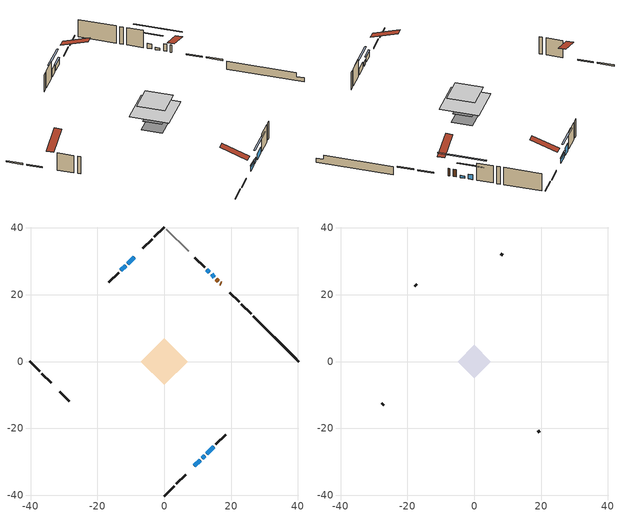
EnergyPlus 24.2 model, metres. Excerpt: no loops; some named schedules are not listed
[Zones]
conditioned space
 floor outside (Floor1 construction): -3.31,0 0,3.31 3.31,0 0,-3.31 z1.04
 floor adiabatic (AdiabaticFloorConstruction): -7,0 0,7 7,0 0,-7 z3.48
 floor foundation (Slab1 construction): -3.74,0 0,3.74 3.74,0 0,-3.74 z-1.25
 wall outside (RimJoist1 construction): 0,-40.28 2.96,-37.32 / -40.28,0 -37.32,-2.96 / 0,40.28 -2.96,37.32 / 26.05,14.23 23.09,17.19 z1.04:1.34
 wall outside (RimJoist2 construction): 3.62,-36.66 6.4,-33.88 / -36.66,-3.62 -33.88,-6.4 / -3.62,36.66 -6.4,33.88 / 22.43,17.85 19.65,20.63 z1.04:1.34
 wall outside (AdiabaticWallConstruction 1): 17.05,23.23 16.84,23.44 / 16.18,24.1 15.65,24.63 z1.04:3.07
 wall outside (AdiabaticWallConstruction): -8.99,31.28 -10.94,29.34 z1.04:2.46; 14.99,25.29 14.2,26.08 z1.04:1.65; 8.99,-31.28 10.72,-29.56 / 13.54,26.74 12.75,27.53 z1.04:2.41; 11.38,-28.9 12.06,-28.22 z1.04:2.26; -11.59,28.69 -12.99,27.29 z1.04:3.17; 12.72,-27.56 14.8,-25.48 z1.04:2.67
 wall outside (Wall1 construction): 15.46,-24.82 18.36,-21.92 / -31.28,-9 -28.38,-11.9 / -13.65,26.63 -16.55,23.72 / 12.09,28.19 9.19,31.09 z1.04:5.92
 wall foundation (FoundationWall1 construction): 26.7,13.58,-1.25 26.7,13.58,1.04 38.92,1.36,1.04 38.92,1.36,-0.12 40.28,0,-0.12 40.28,0,-1.25
 wall adiabatic (Wall4 construction): 7.31,32.96 0.66,39.62 z1.04:5.92
 window (WindowConstruction): -9,31.28 -10.94,29.34 z1.04:2.46
 window (WindowConstruction 6): 14.99,25.29 14.2,26.08 z1.04:1.65
 window (WindowConstruction 1): 9,-31.28 10.72,-29.56 z1.04:2.41
 window (WindowConstruction 5): 11.38,-28.9 12.06,-28.22 z1.04:2.26
 window (WindowConstruction 2): 13.54,26.74 12.75,27.53 z1.04:2.41
 window (WindowConstruction 3): -11.59,28.69 -12.99,27.29 z1.04:3.17
 window (WindowConstruction 4): 12.72,-27.56 14.8,-25.48 z1.04:2.66
 door (Door): 17.05,23.23 16.84,23.44 z1.04:3.07
 door (Door 1): 16.18,24.1 15.65,24.63 z1.04:3.07
 ceiling adiabatic (AdiabaticFloorConstruction): 0,-7 7,0 0,7 -7,0 z3.48
attic - vented
 floor to conditioned space (Floor2 construction Reversed): -4.99,0 0,4.99 4.99,0 0,-4.99 z5.92
 wall outside (Wall3 construction): 19.02,-21.26 19.58,-20.7 / -27.72,-12.56 -27.16,-13.12 / -17.21,23.07 -17.77,22.51 / 8.53,31.75 7.97,32.31 z1.04:5.92
 roof outside (Roof1 construction): 8.34,-31.94,5.92 3.47,-27.08,8.21 2.19,-28.36,8.21 7.06,-33.22,5.92; -31.94,-8.34,5.92 -27.08,-3.47,8.21 -28.36,-2.19,8.21 -33.22,-7.06,5.92; -8.34,31.94,5.92 -3.47,27.08,8.21 -2.19,28.36,8.21 -7.06,33.22,5.92; 17.71,22.57,5.92 12.84,17.71,8.21 14.13,16.42,8.21 18.99,21.29,5.92
shading: -11.15,29.13 -8.78,31.49 -9,31.71 -11.36,29.34 z2.76; 10.32,29.96 18.87,21.41 19.08,21.62 10.53,30.17 z7.14; 10.93,-29.35 8.78,-31.49 9,-31.71 11.14,-29.56 z2.71; 10.81,29.47 15.48,24.8 15.69,25.01 11.02,29.68 z5.15; -14.93,25.35 -9.65,30.62 -9.87,30.84 -15.14,25.56 z5.91; 16.74,-23.54 10.78,-29.5 10.99,-29.71 16.95,-23.75 z5.4
[Building]
Building 1: Terrain=Suburbs
[Site:Location]
Montreal Intl AP_QC: Latitude {deg}=45.47; Longitude {deg}=-73.74; Time Zone {hr}=-5; Elevation {m}=36; Keep Site Location Information=Yes
[Site:GroundTemperature:Shallow]
2.07863, -0.316383, -0.508184, 0.628371, 5.19101, 9.73239, 13.6695, 16.1636, 16.3755, 14.347, 10.5102, 6.10817
[Site:WaterMainsTemperature]
Calculation Method=Schedule; Temperature Schedule=mains temperature schedule
[Material] Roughness=Rough; Thermal Absorptance=0.9
Name | Thickness {m} | Conductivity {W/m-K} | Density {kg/m3} | Specific Heat {J/kg-K} | Solar Absorptance | Visible Absorptance
asphalt or fiberglass shingles | 0.00635 | 0.162714 | 1121.4 | 1465.45 | 0.4 | 0.4
ceiling loosefill ins | 0.254 | 0.0480833 | 16.02 | 1046.75 | 0.7 | 0.7
ceiling stud and cavity | 0.1397 | 0.0961662 | 65.682 | 1177.47 | 0.7 | 0.7
concrete 4.0 in. | 0.1016 | 1.803125 | 2242.8 | 837.4 | 0.7 | 0.7
concrete 8.0 in. | 0.2032 | 1.803125 | 2242.8 | 837.4 | 0.7 | 0.7
door material | 0.04445 | 0.0451087 | 512.64 | 1214.23 | 0.7 | 0.7
exterior vertical ins | 0.0457286 | 0.029427 | 32.04 | 1214.23 | 0.7 | 0.7
floor covering | 0.0127 | 0.0433444 | 54.468 | 1339.84 | 0.6 | 0.6
floor rigid ins; rim joist rigid ins; wall rigid ins | 0.051816 | 0.029427 | 32.04 | 1214.23 | 0.7 | 0.7
floor rigid ins 1; wall rigid ins 2 | 0.512978 | 0.029427 | 32.04 | 1214.23 | 0.7 | 0.7
floor stud and cavity | 0.1397 | 0.10195 | 92.3553 | 1139.71 | 0.7 | 0.7
floor stud and cavity 1 | 0.1397 | 1.75129 | 37.0049 | 1207.88 | 0.7 | 0.7
furniture material conditioned space 1 | 0.1524 | 0.115458 | 640.8 | 1214.23 | 0.6 | 0.6
gypsum board | 0.0127 | 0.160291 | 801 | 837.4 | 0.6 | 0.6
gypsum board 1 | 0.0127 | 0.160291 | 801 | 837.4 | 0.7 | 0.7
osb sheathing 0.5 in. | 0.0127 | 0.115458 | 512.64 | 1214.23 | 0.7 | 0.7
osb sheathing 0.75 in. | 0.01905 | 0.115458 | 512.64 | 1214.23 | 0.7 | 0.7
osb sheathing 2.0 in. | 0.0508 | 0.115458 | 512.64 | 1214.23 | 0.7 | 0.7
rim joist stud and cavity | 0.0508 | 0.0407152 | 125.044 | 1163.47 | 0.6 | 0.6
rim joist stud and cavity 1 | 0.0508 | 0.044277 | 125.044 | 1163.47 | 0.6 | 0.6
wall rigid ins 1 | 0.051816 | 0.029427 | 32.04 | 1214.23 | 0.4 | 0.4
wall stud and cavity | 0.1397 | 0.215597 | 139.0536 | 1170.24 | 0.7 | 0.7
wall stud and cavity 1 | 0.0889 | 6.9971 | 50.32683 | 1063.81 | 0.6 | 0.6
wall stud and cavity 2 | 0.1397 | 0.172273 | 139.0536 | 1170.24 | 0.7 | 0.7
wall stud and cavity 3 | 0.0889 | 0.380278 | 52.3479 | 1209.89 | 0.7 | 0.7
wall stud and cavity 4 | 0.0889 | 0.391764 | 83.0341 | 1211.67 | 0.7 | 0.7
wood siding | 0.0254 | 0.102417 | 544.68 | 1172.36 | 0.4 | 0.4
wood siding 1 | 0.00254 | 0.102417 | 544.68 | 1172.36 | 0.4 | 0.4
wood siding 2; wood siding 3; wood siding 4 | 0.0254 | 0.102417 | 544.68 | 1172.36 | 0.7 | 0.7
[WindowMaterial:SimpleGlazingSystem]
Name | U-Factor {W/m2-K} | Solar Heat Gain Coefficient
WindowMaterial | 2.921331 | 0.62
WindowMaterial 1 | 2.95653 | 0.57
WindowMaterial 2 | 2.93382 | 0.6
WindowMaterial 3 | 2.890102 | 0.66
WindowMaterial 4 | 2.88953 | 0.67
WindowMaterial 5 | 2.949721 | 0.64
WindowMaterial 6 | 3.023535 | 0.49
[Construction]
AdiabaticFloorConstruction: floor stud and cavity 1, floor rigid ins 1, osb sheathing 0.75 in., floor covering
AdiabaticWallConstruction: wood siding 3, wall rigid ins 2, wall stud and cavity 3, gypsum board
AdiabaticWallConstruction 1: wood siding 4, wall rigid ins 2, wall stud and cavity 3, gypsum board
Door; Door 1: door material
Floor1 construction: floor stud and cavity, floor rigid ins, osb sheathing 0.75 in., floor covering
Floor2 construction Reversed: gypsum board, ceiling stud and cavity, ceiling loosefill ins
FoundationWall1 construction: concrete 8.0 in., gypsum board 1
furniture construction conditioned space 1: furniture material conditioned space 1
PartitionWallConstruction: gypsum board, wall stud and cavity 4, gypsum board
RimJoist1 construction: wood siding 2, rim joist rigid ins, osb sheathing 2.0 in., rim joist stud and cavity
RimJoist2 construction: wood siding 2, rim joist rigid ins, osb sheathing 2.0 in., rim joist stud and cavity 1
Roof1 construction: asphalt or fiberglass shingles
Slab1 construction: concrete 4.0 in.
Wall1 construction: wood siding, wall rigid ins, osb sheathing 0.5 in., wall stud and cavity, gypsum board
Wall3 construction: wood siding 1, wall stud and cavity 1
Wall4 construction: wall rigid ins 1, osb sheathing 0.5 in., wall stud and cavity 2, gypsum board
WindowConstruction: WindowMaterial
WindowConstruction 1: WindowMaterial 1
WindowConstruction 2: WindowMaterial 2
WindowConstruction 3: WindowMaterial 3
WindowConstruction 4: WindowMaterial 4
WindowConstruction 5: WindowMaterial 5
WindowConstruction 6: WindowMaterial 6
[Zone] Multiplier=1; Part of Total Floor Area=Yes
Name | Volume {m3}
attic - vented | 18.5724
conditioned space | 321.2
[Space]
Name | Zone | Volume {m3}
attic - vented 1 | attic - vented | 18.5724
conditioned space 1 | conditioned space | 321.2
[ZoneInfiltration:EffectiveLeakageArea]
infil attic - vented 1: Zone or Space=attic - vented 1; Schedule=Always On Discrete; Effective Air Leakage Area {cm2}=1995.6; Stack Coefficient=0.00049859; Wind Coefficient=1.50866e-05
[ZoneMixing]
whole house fan mix: Zone or Space=attic - vented; Schedule=Always On Continuous; Design Flow Rate Calculation Method=Flow/Zone; Design Flow Rate {m3/s}=0; Source Zone or Space=conditioned space
[SurfaceProperty:ExposedFoundationPerimeter]
Slab1: Exposed Perimeter Calculation Method=TotalExposedPerimeter; Total Exposed Perimeter {m}=19.199
[InternalMass] Zone or ZoneList=conditioned space; Space or SpaceList=conditioned space 1
Name | Construction | Surface Area {m2}
furniture mass conditioned space 1 | furniture construction conditioned space 1 | 59.116
partition wall mass | PartitionWallConstruction | 147.79
[Lights]
interior lighting: Zone or ZoneList or Space or SpaceList=conditioned space 1; Schedule=interior lighting schedule; Design Level Calculation Method=LightingLevel; Lighting Level {W}=343.2; Return Air Fraction=0; Fraction Radiant=0.6; Fraction Visible=0.2; Fraction Replaceable=1
[People]
occupants: Zone or ZoneList or Space or SpaceList=conditioned space 1; Number of People Schedule=occupants schedule; Number of People Calculation Method=People; Number of People=3; Fraction Radiant=0.314171; Sensible Heat Fraction=0.56303; Activity Level Schedule=occupants activity schedule; Carbon Dioxide Generation Rate {m3/s-W}=0; Enable ASHRAE 55 Comfort Warnings=No; Mean Radiant Temperature Calculation Type=EnclosureAveraged
[ElectricEquipment] Zone or ZoneList or Space or SpaceList=conditioned space 1; Design Level Calculation Method=EquipmentLevel
Name | Schedule | Design Level {W} | Fraction Latent | Fraction Radiant | Fraction Lost
clothes dryer | clothes dryer schedule | 140.772 | 0.015 | 0.081 | 0.85
clothes washer | clothes washer schedule | 32.1985 | 0.03 | 0.162 | 0.7
cooking range | cooking range schedule | 208.969 | 0.08 | 0.432 | 0.2
dishwasher | dishwasher schedule | 66.8632 | 0.3 | 0.18 | 0.4
fridge | fridge schedule | 72.9452 | 0 | 0.6 | 0
mech vent bath fan 0 | mech vent bath fan 0 schedule | 50.2 | 0 | 0 | 1
mech vent bath fan 1 | mech vent bath fan 1 schedule | 50.2 | 0 | 0 | 1
mech vent house fan | mech vent house fan schedule | 0 | 0 | 0 | 1
mech vent house fan cfis | mech vent house fan cfis schedule | 0 | 0 | 0 | 0
mech vent range fan 0 | mech vent range fan 0 schedule | 57 | 0 | 0 | 1
misc plug loads | misc plug loads schedule | 494.7 | 0.045 | 0.513 | 0.1
whole house fan | Always On Discrete | 0 | 0 | 0 | 1
[OtherEquipment] Zone or ZoneList or Space or SpaceList=conditioned space 1; Design Level Calculation Method=EquipmentLevel
Name | Fuel Type | Schedule | Design Level {W} | Fraction Latent | Fraction Radiant | Fraction Lost
clothes dryer 1 | Electricity | clothes dryer schedule | 0 | 0.015 | 0.081 | 0.85
cooking range 1 | Electricity | cooking range schedule | 0 | 0.08 | 0.432 | 0.2
general water use latent | None | general water use schedule | 59.3978 | 1 | 0 | 0
general water use sensible | None | general water use schedule | -58.539 | 0 | 0.6 | 0
mech vent house fan latent load | None | Always On Discrete | 0 | 1 | 0 | 0
mech vent house fan sensible load | None | Always On Discrete | 0 | 0 | 0 | 0
water heater energy adjustment1 | Electricity | Always On Discrete | 0.01 | 0 | 0 | 1
[ZoneInfiltration:DesignFlowRate] Zone or ZoneList or Space or SpaceList=conditioned space 1; Schedule=Always On Discrete; Design Flow Rate Calculation Method=Flow/Zone; Design Flow Rate {m3/s}=0
infil flow; natural vent flow; whole house fan flow
[ZoneControl:Thermostat]
conditioned space Thermostat: Zone or ZoneList=conditioned space; Control Type Schedule=conditioned space Thermostat Schedule; Control 1=conditioned space temperature setpoint; Temperature Difference Between Cutout And Setpoint {deltaC}=0
[ZoneHVAC:Baseboard:Convective:Electric]
electric baseboard: Availability Schedule=Always On Discrete; Heating Design Capacity {W}=9264.27; Efficiency=1
[AirLoopHVAC:UnitarySystem]
unit heater unitary system: Control Type=Load; Controlling Zone or Thermostat Location=conditioned space; Dehumidification Control Type=None; Availability Schedule=Always On Discrete; Supply Fan=unit heater supply fan; Fan Placement=BlowThrough; Supply Air Fan Operating Mode Schedule=unit heater auto fan schedule; Heating Coil=unit heater htg coil; DX Heating Coil Sizing Ratio=1; Use DOAS DX Cooling Coil=No; Minimum Supply Air Temperature {C}=2; Latent Load Control=SensibleOnlyLoadControl; Cooling Supply Air Flow Rate Method=None; Heating Supply Air Flow Rate Method=SupplyAirFlowRate; Heating Supply Air Flow Rate {m3/s}=0.00141584; No Load Supply Air Flow Rate Method=SupplyAirFlowRate; No Load Supply Air Flow Rate {m3/s}=0; No Load Supply Air Flow Rate Control Set To Low Speed=Yes; Maximum Supply Air Temperature {C}=48.8889; Maximum Outdoor Dry-Bulb Temperature for Supplemental Heater Operation {C}=21; Ancillary On-Cycle Electric Power {W}=0; Ancillary Off-Cycle Electric Power {W}=0
[Fan:SystemModel]
unit heater supply fan: Availability Schedule=Always On Discrete; Design Maximum Air Flow Rate {m3/s}=0.00141584; Speed Control Method=Discrete; Electric Power Minimum Flow Rate Fraction=0.2; Design Pressure Rise {Pa}=500; Motor Efficiency=1; Motor In Air Stream Fraction=1; Design Electric Power Consumption {W}=Autosize; Design Power Sizing Method=PowerPerFlow; Electric Power Per Unit Flow Rate {W/(m3/s)}=1e-06; Electric Power Per Unit Flow Rate Per Unit Pressure {W/((m3/s)-Pa)}=1.66667; Fan Total Efficiency=0.7; Motor Loss Radiative Fraction=0; Number of Speeds=1; Speed Flow Fraction 1=1; Speed Electric Power Fraction 1=1
[Coil:Heating:Fuel]
unit heater htg coil: Availability Schedule=Always On Discrete; Fuel Type=OtherFuel1; Burner Efficiency=0.3; Nominal Capacity {W}=0.293071; On Cycle Parasitic Electric Load {W}=0; Off Cycle Parasitic Fuel Load {W}=0
[Zone equipment]
conditioned space: electric baseboard, unit heater unitary system
[Foundation:Kiva]
Foundation Kiva 1: Initial Indoor Air Temperature {C}=18; Wall Height Above Grade {m}=1.04001; Wall Depth Below Slab {m}=0.2032; Custom Block Material Name 1=exterior vertical ins; Custom Block Depth 1 {m}=2.28999; Custom Block X Position 1 {m}=0.2159; Custom Block Z Position 1 {m}=0
[Foundation:Kiva:Settings]
Soil Conductivity {W/m-K}=0.849921; Soil Density {kg/m3}=1842.3; Soil Specific Heat {J/kg-K}=418.7; Ground Solar Absorptivity=0.9; Ground Thermal Absorptivity=0.9; Ground Surface Roughness {m}=0.03; Far-Field Width {m}=40; Deep-Ground Boundary Condition=ZeroFlux; Deep-Ground Depth {m}=40; Minimum Cell Dimension {m}=0.2; Maximum Cell Growth Coefficient=3; Simulation Timestep=Timestep
[Exterior:Lights]
exterior lighting: Schedule=exterior lighting schedule; Design Level {W}=75.6
[EnergyManagementSystem:GlobalVariable]
infil_program_Qfan
infil_program_Qinf
natural_vent_program_Qnv
natural_vent_program_Qwhf
[EnergyManagementSystem:Sensor]
Name | Output:Variable or Output:Meter Index Key | Output:Variable or Output:Meter
airflow_gain | infil flow | Infiltration Sensible Heat Gain Energy
airflow_gain_1 | natural vent flow | Infiltration Sensible Heat Gain Energy
airflow_gain_2 | whole house fan flow | Infiltration Sensible Heat Gain Energy
airflow_loss | infil flow | Infiltration Sensible Heat Loss Energy
airflow_loss_1 | natural vent flow | Infiltration Sensible Heat Loss Energy
airflow_loss_2 | whole house fan flow | Infiltration Sensible Heat Loss Energy
clg_load_cond |  | Cooling:EnergyTransfer:Zone:CONDITIONED SPACE
clg_sp_s; clg_sp_s_1 | cooling setpoint | Schedule Value
clothes_dryer_exhaust_0_sch_s | clothes dryer exhaust 0 schedule | Schedule Value
conditioned_space_clg_unmet_s | conditioned space | Zone Cooling Setpoint Not Met Time
conditioned_space_htg_unmet_s | conditioned space | Zone Heating Setpoint Not Met Time
cool_season | cooling season schedule | Schedule Value
fridge_tin_s | conditioned space | Zone Mean Air Temperature
htg_load_cond |  | Heating:EnergyTransfer:Zone:CONDITIONED SPACE
htg_sp_s; htg_sp_s_1 | heating setpoint | Schedule Value
ig_ee_conv | clothes dryer | Electric Equipment Convective Heating Energy
ig_ee_conv_2 | cooking range | Electric Equipment Convective Heating Energy
ig_ee_conv_4 | fridge | Electric Equipment Convective Heating Energy
ig_ee_conv_5 | misc plug loads | Electric Equipment Convective Heating Energy
ig_ee_conv_6 | whole house fan | Electric Equipment Convective Heating Energy
ig_ee_rad | clothes dryer | Electric Equipment Radiant Heating Energy
ig_ee_rad_2 | cooking range | Electric Equipment Radiant Heating Energy
ig_ee_rad_4 | fridge | Electric Equipment Radiant Heating Energy
ig_ee_rad_5 | misc plug loads | Electric Equipment Radiant Heating Energy
ig_ee_rad_6 | whole house fan | Electric Equipment Radiant Heating Energy
ig_lgt_conv | interior lighting | Lights Convective Heating Energy
ig_lgt_rad | interior lighting | Lights Radiant Heating Energy
ig_lgt_vis | interior lighting | Lights Visible Radiation Heating Energy
ig_oe_conv | clothes dryer 1 | Other Equipment Convective Heating Energy
ig_oe_conv_1 | cooking range 1 | Other Equipment Convective Heating Energy
ig_oe_conv_2 | general water use latent | Other Equipment Convective Heating Energy
ig_oe_conv_3 | general water use sensible | Other Equipment Convective Heating Energy
ig_oe_conv_4 | water heater energy adjustment1 | Other Equipment Convective Heating Energy
ig_oe_rad | clothes dryer 1 | Other Equipment Radiant Heating Energy
ig_oe_rad_1 | cooking range 1 | Other Equipment Radiant Heating Energy
ig_oe_rad_2 | general water use latent | Other Equipment Radiant Heating Energy
ig_oe_rad_3 | general water use sensible | Other Equipment Radiant Heating Energy
ig_oe_rad_4 | water heater energy adjustment1 | Other Equipment Radiant Heating Energy
ig_ppl_conv | occupants | People Convective Heating Energy
ig_ppl_rad | occupants | People Radiant Heating Energy
im_conv | furniture mass conditioned space 1 | Surface Inside Face Convection Heat Gain Energy
im_conv_1 | partition wall mass | Surface Inside Face Convection Heat Gain Energy
im_ig | furniture mass conditioned space 1 | Surface Inside Face Internal Gains Radiation Heat Gain Energy
im_ig_1 | partition wall mass | Surface Inside Face Internal Gains Radiation Heat Gain Energy
im_lgt | furniture mass conditioned space 1 | Surface Inside Face Lights Radiation Heat Gain Energy
im_lgt_1 | partition wall mass | Surface Inside Face Lights Radiation Heat Gain Energy
im_sol | furniture mass conditioned space 1 | Surface Inside Face Solar Radiation Heat Gain Energy
im_sol_1 | partition wall mass | Surface Inside Face Solar Radiation Heat Gain Energy
im_surf | furniture mass conditioned space 1 | Surface Inside Face Net Surface Thermal Radiation Heat Gain Energy
im_surf_1 | partition wall mass | Surface Inside Face Net Surface Thermal Radiation Heat Gain Energy
mech_vent_bath_fan_0_sch_s | mech vent bath fan 0 schedule | Schedule Value
mech_vent_bath_fan_1_sch_s | mech vent bath fan 1 schedule | Schedule Value
mech_vent_range_fan_0_sch_s | mech vent range fan 0 schedule | Schedule Value
mv_conv | mech vent bath fan 0 | Electric Equipment Convective Heating Energy
mv_conv_1 | mech vent bath fan 1 | Electric Equipment Convective Heating Energy
mv_conv_2 | mech vent house fan | Electric Equipment Convective Heating Energy
mv_conv_3 | mech vent house fan cfis | Electric Equipment Convective Heating Energy
mv_conv_4 | mech vent range fan 0 | Electric Equipment Convective Heating Energy
mv_conv_5 | mech vent house fan latent load | Other Equipment Convective Heating Energy
mv_conv_6 | mech vent house fan sensible load | Other Equipment Convective Heating Energy
mv_rad | mech vent bath fan 0 | Electric Equipment Radiant Heating Energy
mv_rad_1 | mech vent bath fan 1 | Electric Equipment Radiant Heating Energy
mv_rad_2 | mech vent house fan | Electric Equipment Radiant Heating Energy
mv_rad_3 | mech vent house fan cfis | Electric Equipment Radiant Heating Energy
mv_rad_4 | mech vent range fan 0 | Electric Equipment Radiant Heating Energy
mv_rad_5 | mech vent house fan latent load | Other Equipment Radiant Heating Energy
mv_rad_6 | mech vent house fan sensible load | Other Equipment Radiant Heating Energy
natural_vent_s | natural vent schedule | Schedule Value
out_pb_s |  | Site Outdoor Air Barometric Pressure
out_wt_s |  | Site Outdoor Air Humidity Ratio
site_vw_s |  | Site Wind Speed
ss_back_out | Window1 | Surface Window Shortwave from Zone Back Out Window Heat Transfer Rate
ss_back_out_1 | Window10 | Surface Window Shortwave from Zone Back Out Window Heat Transfer Rate
ss_back_out_2 | Window3 | Surface Window Shortwave from Zone Back Out Window Heat Transfer Rate
ss_back_out_3 | Window6 | Surface Window Shortwave from Zone Back Out Window Heat Transfer Rate
ss_back_out_4 | Window7 | Surface Window Shortwave from Zone Back Out Window Heat Transfer Rate
ss_back_out_5 | Window8 | Surface Window Shortwave from Zone Back Out Window Heat Transfer Rate
ss_back_out_6 | Window9 | Surface Window Shortwave from Zone Back Out Window Heat Transfer Rate
ss_conv | Door1 | Surface Inside Face Convection Heat Gain Energy
ss_conv_1 | Door2 | Surface Inside Face Convection Heat Gain Energy
ss_conv_2 | Window1 | Surface Inside Face Convection Heat Gain Energy
ss_conv_3 | Window10 | Surface Inside Face Convection Heat Gain Energy
ss_conv_4 | Window3 | Surface Inside Face Convection Heat Gain Energy
ss_conv_5 | Window6 | Surface Inside Face Convection Heat Gain Energy
ss_conv_6 | Window7 | Surface Inside Face Convection Heat Gain Energy
ss_conv_7 | Window8 | Surface Inside Face Convection Heat Gain Energy
ss_conv_8 | Window9 | Surface Inside Face Convection Heat Gain Energy
ss_ig | Door1 | Surface Inside Face Internal Gains Radiation Heat Gain Energy
ss_ig_1 | Door2 | Surface Inside Face Internal Gains Radiation Heat Gain Energy
ss_ig_2 | Window1 | Surface Inside Face Internal Gains Radiation Heat Gain Energy
ss_ig_3 | Window10 | Surface Inside Face Internal Gains Radiation Heat Gain Energy
ss_ig_4 | Window3 | Surface Inside Face Internal Gains Radiation Heat Gain Energy
ss_ig_5 | Window6 | Surface Inside Face Internal Gains Radiation Heat Gain Energy
ss_ig_6 | Window7 | Surface Inside Face Internal Gains Radiation Heat Gain Energy
ss_ig_7 | Window8 | Surface Inside Face Internal Gains Radiation Heat Gain Energy
ss_ig_8 | Window9 | Surface Inside Face Internal Gains Radiation Heat Gain Energy
ss_lgt | Door1 | Surface Inside Face Lights Radiation Heat Gain Energy
ss_lgt_1 | Door2 | Surface Inside Face Lights Radiation Heat Gain Energy
ss_sol | Door1 | Surface Inside Face Solar Radiation Heat Gain Energy
ss_sol_1 | Door2 | Surface Inside Face Solar Radiation Heat Gain Energy
ss_surf | Door1 | Surface Inside Face Net Surface Thermal Radiation Heat Gain Energy
ss_surf_1 | Door2 | Surface Inside Face Net Surface Thermal Radiation Heat Gain Energy
ss_surf_2 | Window1 | Surface Inside Face Net Surface Thermal Radiation Heat Gain Energy
ss_surf_3 | Window10 | Surface Inside Face Net Surface Thermal Radiation Heat Gain Energy
ss_surf_4 | Window3 | Surface Inside Face Net Surface Thermal Radiation Heat Gain Energy
ss_surf_5 | Window6 | Surface Inside Face Net Surface Thermal Radiation Heat Gain Energy
ss_surf_6 | Window7 | Surface Inside Face Net Surface Thermal Radiation Heat Gain Energy
ss_surf_7 | Window8 | Surface Inside Face Net Surface Thermal Radiation Heat Gain Energy
ss_surf_8 | Window9 | Surface Inside Face Net Surface Thermal Radiation Heat Gain Energy
ss_trans_in | Window1 | Surface Window Transmitted Solar Radiation Rate
ss_trans_in_1 | Window10 | Surface Window Transmitted Solar Radiation Rate
ss_trans_in_2 | Window3 | Surface Window Transmitted Solar Radiation Rate
ss_trans_in_3 | Window6 | Surface Window Transmitted Solar Radiation Rate
ss_trans_in_4 | Window7 | Surface Window Transmitted Solar Radiation Rate
ss_trans_in_5 | Window8 | Surface Window Transmitted Solar Radiation Rate
ss_trans_in_6 | Window9 | Surface Window Transmitted Solar Radiation Rate
ss_trans_out | Window1 | Surface Inside Face Initial Transmitted Diffuse Transmitted Out Window Solar Radiation Rate
ss_trans_out_1 | Window10 | Surface Inside Face Initial Transmitted Diffuse Transmitted Out Window Solar Radiation Rate
ss_trans_out_2 | Window3 | Surface Inside Face Initial Transmitted Diffuse Transmitted Out Window Solar Radiation Rate
ss_trans_out_3 | Window6 | Surface Inside Face Initial Transmitted Diffuse Transmitted Out Window Solar Radiation Rate
ss_trans_out_4 | Window7 | Surface Inside Face Initial Transmitted Diffuse Transmitted Out Window Solar Radiation Rate
ss_trans_out_5 | Window8 | Surface Inside Face Initial Transmitted Diffuse Transmitted Out Window Solar Radiation Rate
ss_trans_out_6 | Window9 | Surface Inside Face Initial Transmitted Diffuse Transmitted Out Window Solar Radiation Rate
s_conv | Floor1 | Surface Inside Face Convection Heat Gain Energy
s_conv_1 | Floor2 | Surface Inside Face Convection Heat Gain Energy
s_conv_10 | RimJoist2:225 | Surface Inside Face Convection Heat Gain Energy
s_conv_11 | RimJoist2:315 | Surface Inside Face Convection Heat Gain Energy
s_conv_12 | RimJoist2:45 | Surface Inside Face Convection Heat Gain Energy
s_conv_13 | Slab1 | Surface Inside Face Convection Heat Gain Energy
s_conv_14 | Wall1:135 | Surface Inside Face Convection Heat Gain Energy
s_conv_15 | Wall1:225 | Surface Inside Face Convection Heat Gain Energy
s_conv_16 | Wall1:315 | Surface Inside Face Convection Heat Gain Energy
s_conv_17 | Wall1:45 | Surface Inside Face Convection Heat Gain Energy
s_conv_18 | Wall4 | Surface Inside Face Convection Heat Gain Energy
s_conv_2 | FoundationWall1 | Surface Inside Face Convection Heat Gain Energy
s_conv_3 | inferred conditioned ceiling | Surface Inside Face Convection Heat Gain Energy
s_conv_4 | inferred conditioned floor | Surface Inside Face Convection Heat Gain Energy
s_conv_5 | RimJoist1:135 | Surface Inside Face Convection Heat Gain Energy
